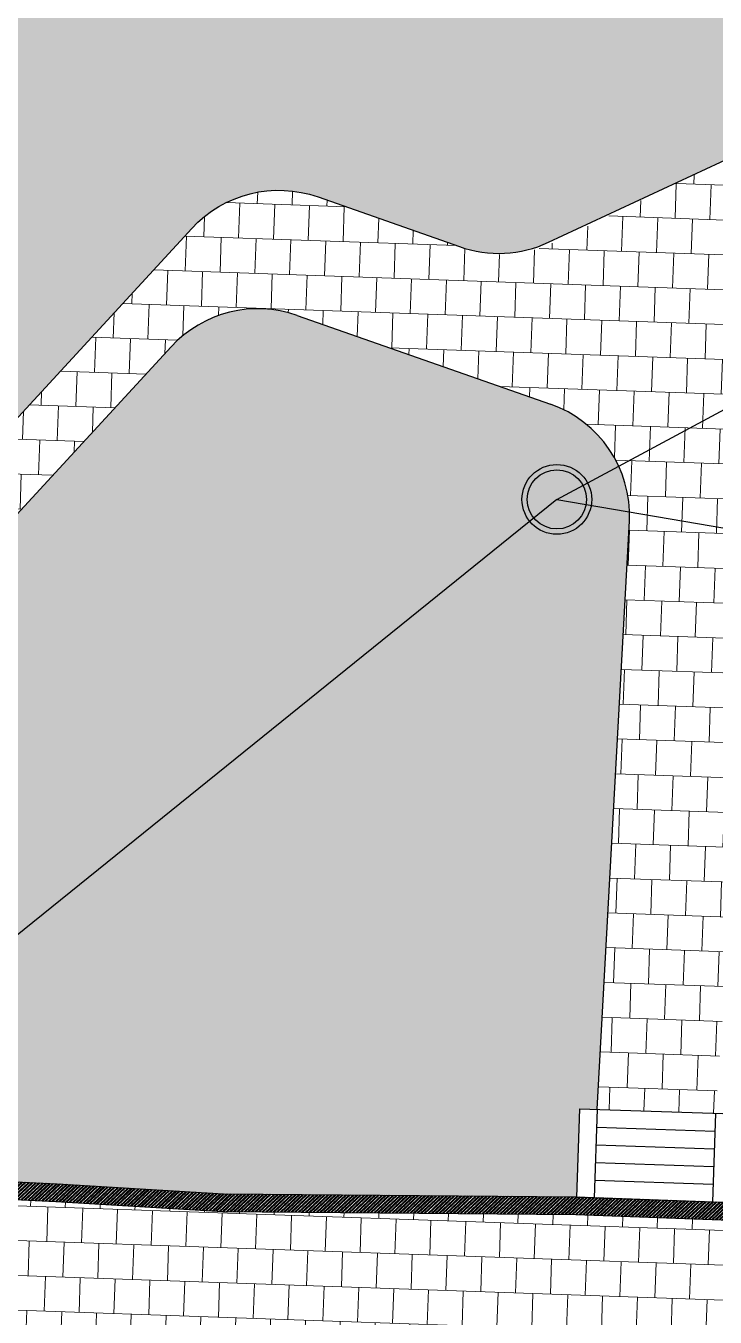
# Model space of a CAD drawing. Header units: millimetres. Extents: x -1042495 to -977915, y 3191218 to 3280168.
# Drawn here: x -1006083 to -994424, y 3246198 to 3268051 of the extents above; entities that cross this region are included whole.
import ezdxf

# ---------------------------------------------------------------- set-up
doc = ezdxf.new("R2010")
doc.units = ezdxf.units.MM
doc.layers.get('0').update_dxf_attribs({"lineweight": 15})
for name, color, linetype in [('000 дорожки', 7, 'Continuous'), ('000 Привязки', 1, 'Continuous'), ('подпорная стенка', 251, 'Continuous')]:
    doc.layers.add(name, color=color, linetype=linetype)
doc.layers.add('_ВК_В1', color=5, linetype='B1', lineweight=30)
doc.layers.add('мощение', color=251, linetype='Continuous', lineweight=0)
doc.linetypes.add('B1', pattern='A,12.5,-3,["В1",Standard,S=2,R=0,X=-2,Y=-1],-2.5', length=18)
pattern_1 = [(358, (0, 0), (20.56557541684968, 588.9210265458128), []), (88.00000000000001, (0, 0), (-273.8949378560566, 599.2038142542376), [589.28, -589.28])]

# ---------------------------------------------------------------- blocks, each defined once
blk = doc.blocks.new('*U38')
h = blk.add_hatch(color=256)
h.paths.add_polyline_path([(-0.5900000000000318, 0, 1), (0.5900000000000318, 0, 1)])
h.paths.add_polyline_path([(0.5, 0, -1), (-0.5, 0, -1)], flags=16)
h = blk.add_hatch(color=255)
edge = h.paths.add_edge_path()
edge.add_arc((0, 0), 0.5, 0, 360)
at = {"lineweight": -3}
for radius in [0.59, 0.5]:
    blk.add_circle((0, 0), radius, dxfattribs=at)

msp = doc.modelspace()

# ---------------------------------------------------------------- hatches: boundary and pattern name
at = {"layer": '000 Привязки', "true_color": 0x999b37}
h = msp.add_hatch(color=55, dxfattribs=at)
h.dxf.hatch_style = 1
h.paths.add_polyline_path([(-993493.2382017627, 3267552.188399731), (-994194.1245987155, 3267798.860308155), (-992036.2381236292, 3273930.216272339), (-989678.0242912509, 3273100.259935603), (-989415.7580892779, 3273845.455506667), (-986491.5729367472, 3272816.309649155), (-986753.839139178, 3272071.114078144), (-981612.9329845645, 3270261.809264168), (-983272.8456580378, 3265545.381599411), (-986055.5379802743, 3266524.730076706), (-986553.5117823817, 3265109.801777229), (-989437.3907472824, 3266124.762163148), (-989935.3474299647, 3264709.882506236), (-979266.3598758022, 3260949.558505505), (-980318.0226566531, 3271335.582340404), (-989147.2214710452, 3275033.696493968), (-1001307.873298857, 3279313.550128862), (-1021564.11379768, 3257304.459940832), (-1018434.951940914, 3254428.589344897), (-1015529.942206061, 3251752.090749509), (-1014511.886433927, 3252854.231504428), (-1014291.516156889, 3252650.673808604), (-1013682.505632613, 3253316.394571229), (-1012328.107329581, 3254787.994121358), (-1003276.393269716, 3264622.987491981, -0.2998431241994589), (-1001140.828650165, 3265155.160254235), (-998749.7057693125, 3264313.621815084, 0.1960082871574546), (-997241.4451600302, 3264387.138816134), (-994090.7896442201, 3265854.32308312)])
at = {"layer": '000 Привязки'}
h = msp.add_hatch(color=63, dxfattribs=at)
h.dxf.hatch_style = 1
h.paths.add_polyline_path([(-995873.4851712552, 3259676.726254348, 0.3301446003728741), (-997209.7068949075, 3261648.125517234), (-1001493.266972145, 3263150.701218537, 0.2995604800308042), (-1003626.874112431, 3262617.840676059), (-1010164.329273436, 3255514.674604759), (-1013483.485084162, 3251904.289379952), (-1013263.112840535, 3251700.729867575), (-1014271.601064767, 3250608.95013131), (-1013296.828539661, 3250128.739824406), (-1012248.55406174, 3249539.081605633), (-1010659.136038395, 3249062.490368222), (-1007642.998257065, 3248554.879634256), (-1005561.54618504, 3248456.505104757), (-1002739.511933773, 3248283.332361744), (-996769.3221420706, 3248234.017514932), (-996717.664126243, 3249726.196199543), (-996417.8437378671, 3249715.816660881)])
at = {"layer": 'мощение', "linetype": 'ByBlock', "true_color": 0x636466}
h = msp.add_hatch(dxfattribs=at)
h.set_pattern_fill('AR-B88', color=251, scale=2.9, angle=358)
h.set_pattern_definition(pattern_1)
edge = h.paths.add_edge_path()
edge.add_line((-990889.1653773411, 3264409.497214275), (-990983.4939305522, 3264442.695467696))
edge.add_line((-990983.4939305522, 3264442.695467696), (-993341.42742512, 3265272.553141698))
edge.add_line((-993341.42742512, 3265272.553141698), (-993624.4130851962, 3265372.147902116))
edge.add_line((-993624.4130851962, 3265372.147902116), (-993524.8183247782, 3265655.133561954))
edge.add_line((-993524.8183247782, 3265655.133561954), (-994090.7896449305, 3265854.32308279))
edge.add_line((-994090.7896449305, 3265854.32308279), (-997169.5582255237, 3264378.507517203))
edge.add_arc((-998034.0721000589, 3266182.008490514), 1999.999999999632, 250.61144945882148, 295.61087654572674, ccw=False)
edge.add_line((-998698.0173807748, 3264295.430460266), (-1001140.828650474, 3265155.160254343))
edge.add_arc((-1001804.793719788, 3263268.589188433), 1999.999999999829, 70.6108484737287, 137.374839314247)
edge.add_line((-1003276.393269791, 3264622.987491899), (-1014291.514681066, 3252650.672445375))
edge.add_line((-1014291.514681066, 3252650.672445375), (-1013483.484593396, 3251904.288926628))
edge.add_line((-1013483.484593396, 3251904.288926628), (-1010164.329273436, 3255514.674604759))
edge.add_line((-1010164.329273436, 3255514.674604759), (-1003626.874112431, 3262617.840676059))
edge.add_arc((-1002155.274562209, 3261263.44237283), 2000.000000000792, 70.67028691803131, 137.3748393234673, ccw=False)
edge.add_line((-1001493.266972145, 3263150.701218537), (-997209.7068949078, 3261648.125517234))
edge.add_arc((-997871.7144849714, 3259760.866671528), 1999.999999999349, -2.4111570044765926, 70.6702869180275, ccw=False)
edge.add_line((-995873.4851712551, 3259676.726254351), (-996412.3457109507, 3249715.626323648))
edge.add_line((-996412.3457109507, 3249715.626323648), (-994419.0411498427, 3249646.619736508))
edge.add_line((-994419.0411498427, 3249646.619736508), (-994017.6165787113, 3255267.189956414))
edge.add_arc((-992019.8669059916, 3255172.341418481), 1999.999999999949, 160.6108679784756, 177.2817699807166, ccw=False)
edge.add_line((-993906.4381979301, 3255836.305845566), (-992447.1814987399, 3259982.595452353))
edge.add_line((-992447.1814987399, 3259982.595452353), (-990889.1653773411, 3264409.497214275))
at = {"layer": 'мощение', "true_color": 0x636466}
h = msp.add_hatch(dxfattribs=at)
h.set_pattern_fill('AR-B88', color=251, scale=2.9, angle=358)
h.set_pattern_definition(pattern_1)
h.paths.add_polyline_path([(-993683.5321425213, 3247769.907822432), (-994169.1948029734, 3247839.335610852), (-996779.7052839868, 3247934.093047149), (-1002749.945646025, 3247983.40831168), (-1005577.815846718, 3248156.939174858), (-1007675.088804194, 3248256.061438203), (-1010727.377903154, 3248769.756375944), (-1012366.612956763, 3249261.285382871), (-1013436.760960046, 3249863.247539471), (-1014480.858273635, 3250377.609894259), (-1018638.092386191, 3254207.831572851), (-1021767.273593811, 3257083.719953278), (-1033142.18717787, 3244724.491745695), (-1029892.847197745, 3240962.538836047), (-1028035.586219523, 3238037.136016116), (-1026578.398414347, 3235140.741067335), (-1026248.435988127, 3233936.776853602), (-1026187.984877799, 3233910.884103522), (-1025364.760831568, 3231113.112787709), (-1025356.822437159, 3230683.464589713), (-1025266.522774937, 3230353.979917556), (-1021268.91759843, 3230215.586068688), (-1020176.10045645, 3232879.371100113), (-1010809.711529467, 3232555.114312276), (-994230.1263911356, 3231981.14252205)])
h.paths.add_polyline_path([(-1026578.589825366, 3240042.698307738), (-1031729.188251231, 3244783.092369184), (-1022586.999704096, 3254716.389332995), (-1017436.401278708, 3249975.995271549)], flags=16)
h.paths.add_polyline_path([(-1010818.60622736, 3244162.37139006), (-1010777.088072726, 3245361.652942839), (-1006579.602638, 3245216.339401621), (-1006621.120792633, 3244017.057848842), (-1006652.259408609, 3243117.596684257), (-1001855.133197494, 3242951.524065722), (-1001823.994581518, 3243850.985230306), (-997826.3894055882, 3243712.591381527), (-997784.8712509545, 3244911.872934305), (-994586.7871102104, 3244801.157855283), (-994628.3052648441, 3243601.876302504), (-994801.0580216785, 3238611.78952503), (-994801.2975758184, 3238604.869832591), (-995001.1778346151, 3238611.78952503), (-997799.5014577657, 3238708.665219176), (-997993.2528460566, 3233112.017972874), (-1011185.349926625, 3233568.717673846)], flags=16)
h.paths.add_polyline_path([(-1010901.642536627, 3241763.808284502), (-1010825.525919798, 3243962.491131263), (-1010818.60622736, 3244162.37139006), (-1006821.00105143, 3244023.97754128), (-1006621.120792633, 3244017.057848841), (-1006652.259408609, 3243117.596684257), (-1001855.133197493, 3242951.524065722), (-1001655.252938697, 3242944.604373283), (-1001631.03401516, 3243644.185279071), (-994835.1052160799, 3243408.915736146), (-994994.2581421761, 3238811.669783827), (-997792.5817653267, 3238908.545477972), (-997799.5014577657, 3238708.665219176), (-997986.333153618, 3233311.898231671), (-997993.2528460566, 3233112.017972874), (-1011185.349926625, 3233568.717673846), (-1011178.430234186, 3233768.597932642)], flags=0)
h.paths.add_polyline_path([(-1010701.762277831, 3241756.888592063), (-1010625.645661002, 3243955.571438824), (-1006827.920743869, 3243824.097282484), (-1006852.139667405, 3243124.516376697), (-1006904.037360698, 3241625.414435723)], flags=0)
h.paths.add_polyline_path([(-1010708.68197027, 3241557.008333267), (-1006910.957053137, 3241425.534176926), (-1007180.825058256, 3233630.204083863), (-1010978.54997539, 3233761.678240203)], flags=0)
h.paths.add_polyline_path([(-1006711.07679434, 3241418.614484487), (-1001913.950583224, 3241252.541865952), (-1002045.424739565, 3237454.816948819), (-1006842.55095068, 3237620.889567354)], flags=0)
h.paths.add_polyline_path([(-1006704.157101901, 3241618.494743284), (-1006659.179101048, 3242917.716425461), (-1001862.052889932, 3242751.643806926), (-1001907.030890785, 3241452.422124749)], flags=0)
h.paths.add_polyline_path([(-1006849.470643119, 3237421.009308557), (-1002052.344432004, 3237254.936690022), (-1002183.818588344, 3233457.211772889), (-1006980.94479946, 3233623.284391424)], flags=0)
h.paths.add_polyline_path([(-1001714.070324428, 3241245.622173513), (-997916.3454072946, 3241114.148017173), (-998186.2134124143, 3233318.81792411), (-1001983.938329548, 3233450.29208045)], flags=0)
at = {"layer": 'подпорная стенка', "linetype": 'Continuous'}
h = msp.add_hatch(dxfattribs=at)
h.set_pattern_fill('ANSI32', color=5, scale=4.399999999999999, angle=358)
h.set_pattern_definition([(43.00000000000001, (0, 0), (-28.58255127021932, 30.65103363485943), []), (43.00000000000001, (19.74453683014231, -0.6894944193667202), (-28.58255127021932, 30.65103363485943), [])])
h.paths.add_polyline_path([(-1018434.951940914, 3254428.589344896), (-1021564.11379768, 3257304.459940832), (-1021765.241430452, 3257085.927967477), (-1015510.943342155, 3251329.735178432), (-1014480.858273635, 3250377.609894259), (-1013436.760960046, 3249863.247539471), (-1012366.612956763, 3249261.285382871), (-1010727.377903154, 3248769.756375944), (-1007675.088804194, 3248256.061438203), (-1005577.815846718, 3248156.939174858), (-1002749.945646025, 3247983.40831168), (-996779.7052839868, 3247934.093047149), (-994169.1948029734, 3247839.335610852), (-992428.9320207144, 3247590.55676479, -0.02033353067488743), (-989483.2661139341, 3246554.811556486, -0.1043142504668524), (-986421.4929184673, 3244541.330934734, -0.001555495267133818), (-982039.1934415961, 3240437.868548498), (-981939.1746519468, 3240755.80400668, 0.001516330020104013), (-986212.7511865131, 3244756.882699291, 0.104126502192187), (-989373.0151994092, 3246833.819215389, 0.02048004716804207), (-992363.3915272192, 3247884.2373456), (-994142.4515711706, 3248138.562444844), (-996773.0238061922, 3248234.048091347), (-1002739.511933773, 3248283.332361744), (-1005561.54618504, 3248456.505104757), (-1007642.998257065, 3248554.879634256), (-1010659.136038395, 3249062.490368222), (-1012248.55406174, 3249539.081605633), (-1013296.828539661, 3250128.739824406), (-1014309.43184217, 3250627.587022235)])

# ---------------------------------------------------------------- linework, layer by layer
at = {"layer": '000 дорожки'}
for p, q in [((-1001493.266972146, 3263150.701218538), (-997209.7068949076, 3261648.125517234)), ((-1010164.329273436, 3255514.674604759), (-1003626.87411243, 3262617.84067606)), ((-996417.8437378671, 3249715.816660881), (-995873.4851712561, 3259676.72625433)), ((-996717.664126243, 3249726.196199543), (-994119.2207616783, 3249636.240197853)), ((-996428.2232764032, 3249415.996272743), (-994429.4206884172, 3249346.799348295)), ((-996438.6028154161, 3249116.175884545), (-994439.8002269532, 3249046.978960156)), ((-996448.9823539521, 3248816.355496407), (-994450.1797659661, 3248747.158571959)), ((-996459.361892965, 3248516.535108209), (-994460.559304979, 3248447.338183761)), ((-996769.5618195866, 3248227.094258693), (-994171.1184550001, 3248137.138256882))]:
    msp.add_line(p, q, dxfattribs=at)
msp.add_lwpolyline([(-1014291.51615684, 3252650.673808558), (-1003276.39326998, 3264622.987491693, -0.2998431242100008), (-1001140.82865046, 3265155.160254339), (-998749.7057690034, 3264313.621814975, 0.1960082871165229), (-997241.445160019, 3264387.138816139), (-994090.7896449305, 3265854.32308279)], format="xyb", dxfattribs=at)
for points in [[(-996717.6641262425, 3249726.196199557), (-996769.5618195866, 3248227.094258693)], [(-996417.8437380785, 3249715.816660888), (-996469.7414314225, 3248216.714720024)], [(-994419.0411498427, 3249646.619736508), (-994470.9388431634, 3248147.517795567)]]:
    msp.add_lwpolyline(points, dxfattribs=at)
for centre, start, end in [((-1002155.27456221, 3261263.442372831), 70.6702869214138, 137.3748393097342), ((-997871.714484972, 3259760.866671528), 357.5888429957535, 70.6702869214138)]:
    msp.add_arc(centre, 2000, start, end, dxfattribs=at)
at = {"layer": '_ВК_В1', "linetype": 'B1'}
for points in [[(-997101.9054329799, 3260036.240946218), (-984153.9140494488, 3267003.791911755)], [(-997101.9054329799, 3260036.240946218), (-1023668.052232583, 3238582.586870468)], [(-997101.9054329799, 3260036.240946218), (-985435.0016347538, 3258042.902187814)]]:
    msp.add_lwpolyline(points, dxfattribs=at)
at = {"layer": 'подпорная стенка', "color": 5, "linetype": 'Continuous'}
for points in [[(-1021564.269758747, 3257304.603277568), (-1018434.951940914, 3254428.589344896), (-1014309.43184217, 3250627.587022235), (-1013296.828539661, 3250128.739824406), (-1012248.55406174, 3249539.081605633), (-1010659.136038395, 3249062.490368222), (-1007642.998257065, 3248554.879634256), (-1005561.54618504, 3248456.505104757), (-1002739.511933773, 3248283.332361744), (-996773.0238061922, 3248234.048091347), (-994142.4515711706, 3248138.562444844), (-992363.3915272192, 3247884.2373456, -0.02048004716803811), (-989373.0151994098, 3246833.819215389, -0.1041265021921737), (-986212.7511865139, 3244756.882699292, -0.001516330020104251), (-981939.1746519468, 3240755.80400668, -0.001516330020104251)], [(-1021767.273593811, 3257083.719953278), (-1018638.092386192, 3254207.831572852), (-1014480.858273635, 3250377.609894259), (-1013436.760960046, 3249863.247539471), (-1012366.612956763, 3249261.285382871), (-1010727.377903154, 3248769.756375944), (-1007675.088804194, 3248256.061438203), (-1005577.815846718, 3248156.939174858), (-1002749.945646025, 3247983.40831168), (-996779.7052839868, 3247934.093047149), (-994169.1948029734, 3247839.335610852), (-992428.9320207144, 3247590.55676479, -0.02033353067487541), (-989483.2661139359, 3246554.811556487, -0.1043142504488137), (-986421.492918929, 3244541.330935163, -0.001555495267297148), (-982039.1934415963, 3240437.868548498, -0.001555495267297148)]]:
    msp.add_lwpolyline(points, format="xyb", dxfattribs=at)

# ---------------------------------------------------------------- block references
at = {"layer": '_ВК_В1', "xscale": 1000, "yscale": 1000, "zscale": 1000}
msp.add_blockref('*U38', (-997101.9054329799, 3260036.240946218), dxfattribs=at)

doc.saveas('drawing.dxf')
